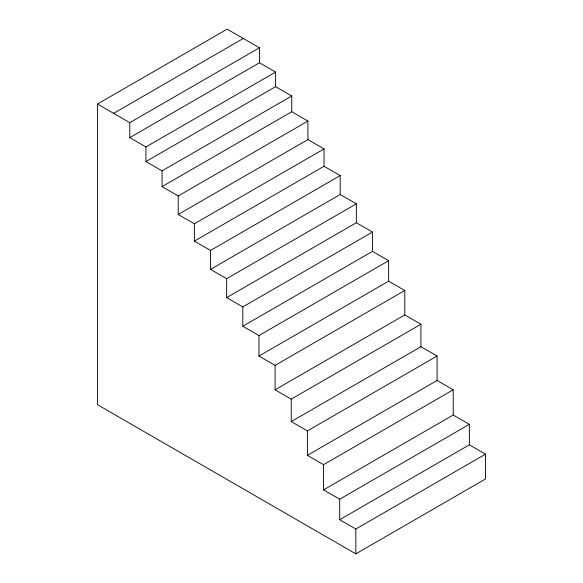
<?xml version="1.0" encoding="UTF-8"?>
<svg xmlns="http://www.w3.org/2000/svg" width="583" height="583" viewBox="0 0 583 583"><rect width="100%" height="100%" fill="white"/><g stroke="black" fill="none" stroke-linecap="round" stroke-linejoin="round"><path stroke-width="0.87" d="M469.366 444.829L469.366 424.337L339.685 499.208L339.685 519.701L469.366 444.829L485.515 454.15L485.515 478.978L355.827 553.85L97.485 404.697L97.485 104.022L227.173 29.15L259.464 47.791L259.464 62.767L129.783 137.639L129.783 122.663L259.464 47.791M113.634 113.342L243.315 38.471M145.925 146.96L275.606 72.088L275.606 86.67L145.925 161.542L145.925 146.96L129.783 137.639M162.074 170.863L291.755 95.991L291.755 111.754L162.074 186.626L162.074 170.863L145.925 161.542M178.216 195.954L307.904 121.082L307.904 139.599L178.216 214.471L178.216 195.954L162.074 186.626M194.365 223.792L324.046 148.92L324.046 166.264L194.365 241.136L194.365 223.792L178.216 214.471M210.514 250.457L340.195 175.585L340.195 194.496L210.514 269.368L210.514 250.457L194.365 241.136M226.656 278.689L356.344 203.817L356.344 222.735L226.656 297.607L226.656 278.689L210.514 269.368M242.805 306.928L372.486 232.056L372.486 251.368L242.805 326.24L242.805 306.928L226.656 297.607M258.954 335.56L388.635 260.688L388.635 281.181L258.954 356.053L258.954 335.56L242.805 326.24M275.096 365.373L404.784 290.502L404.784 314.937L275.096 389.808L275.096 365.373L258.954 356.053M291.245 399.129L420.926 324.257L420.926 346.717L291.245 421.589L291.245 399.129L275.096 389.808M307.394 430.91L437.075 356.038L437.075 380.473L307.394 455.345L307.394 430.91L291.245 421.589M323.536 464.666L453.217 389.794L453.217 415.016L323.536 489.888L323.536 464.666L307.394 455.345M339.685 519.701L355.827 529.021L485.515 454.15M259.464 62.767L275.606 72.088M275.606 86.67L291.755 95.991M291.755 111.754L307.904 121.082M307.904 139.599L324.046 148.92M324.046 166.264L340.195 175.585M340.195 194.496L356.344 203.817M356.344 222.735L372.486 232.056M372.486 251.368L388.635 260.688M97.485 104.022L129.783 122.663M388.635 281.181L404.784 290.502M404.784 314.937L420.926 324.257M420.926 346.717L437.075 356.038M437.075 380.473L453.217 389.794M453.217 415.016L469.366 424.337M323.536 489.888L339.685 499.208M355.827 529.021L355.827 553.85"/></g></svg>
